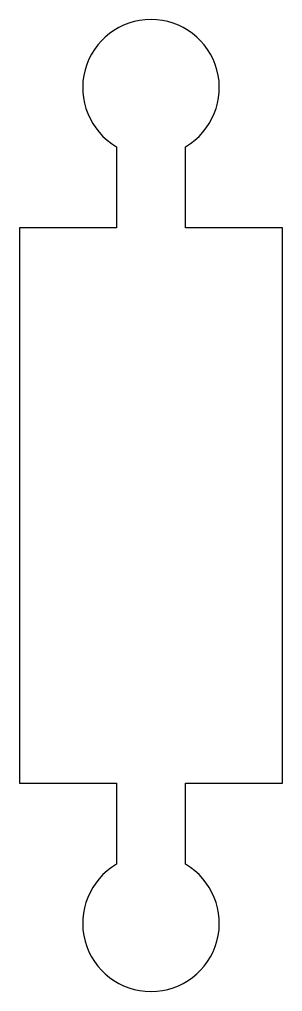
# Model space of a CAD drawing. Header units: millimetres. Extents: x -7.9 to 7.9, y -29.2 to 29.2.
import ezdxf

# ---------------------------------------------------------------- set-up
doc = ezdxf.new("R2010")
doc.units = ezdxf.units.MM
doc.layers.get('0').update_dxf_attribs({"linetype": 'CONTINUOUS'})

msp = doc.modelspace()

# ---------------------------------------------------------------- linework, layer by layer
for p, q in [((-2.075, 21.568), (-2.075, 16.686)), ((2.075, 16.686), (2.075, 21.568)), ((-2.075, 16.686), (-7.906, 16.686)), ((-7.906, 16.686), (-7.906, -16.686)), ((7.906, 16.686), (2.075, 16.686)), ((7.906, -16.686), (7.906, 16.686)), ((-7.906, -16.686), (-2.075, -16.686)), ((-2.075, -16.686), (-2.075, -21.568)), ((2.075, -21.568), (2.075, -16.686)), ((2.075, -16.686), (7.906, -16.686))]:
    msp.add_line(p, q)
for centre, start, end in [((0, 25.111), -59.64593, 239.64593), ((0, -25.111), -239.64593, 59.64593)]:
    msp.add_arc(centre, 4.106, start, end)

doc.saveas('drawing.dxf')
